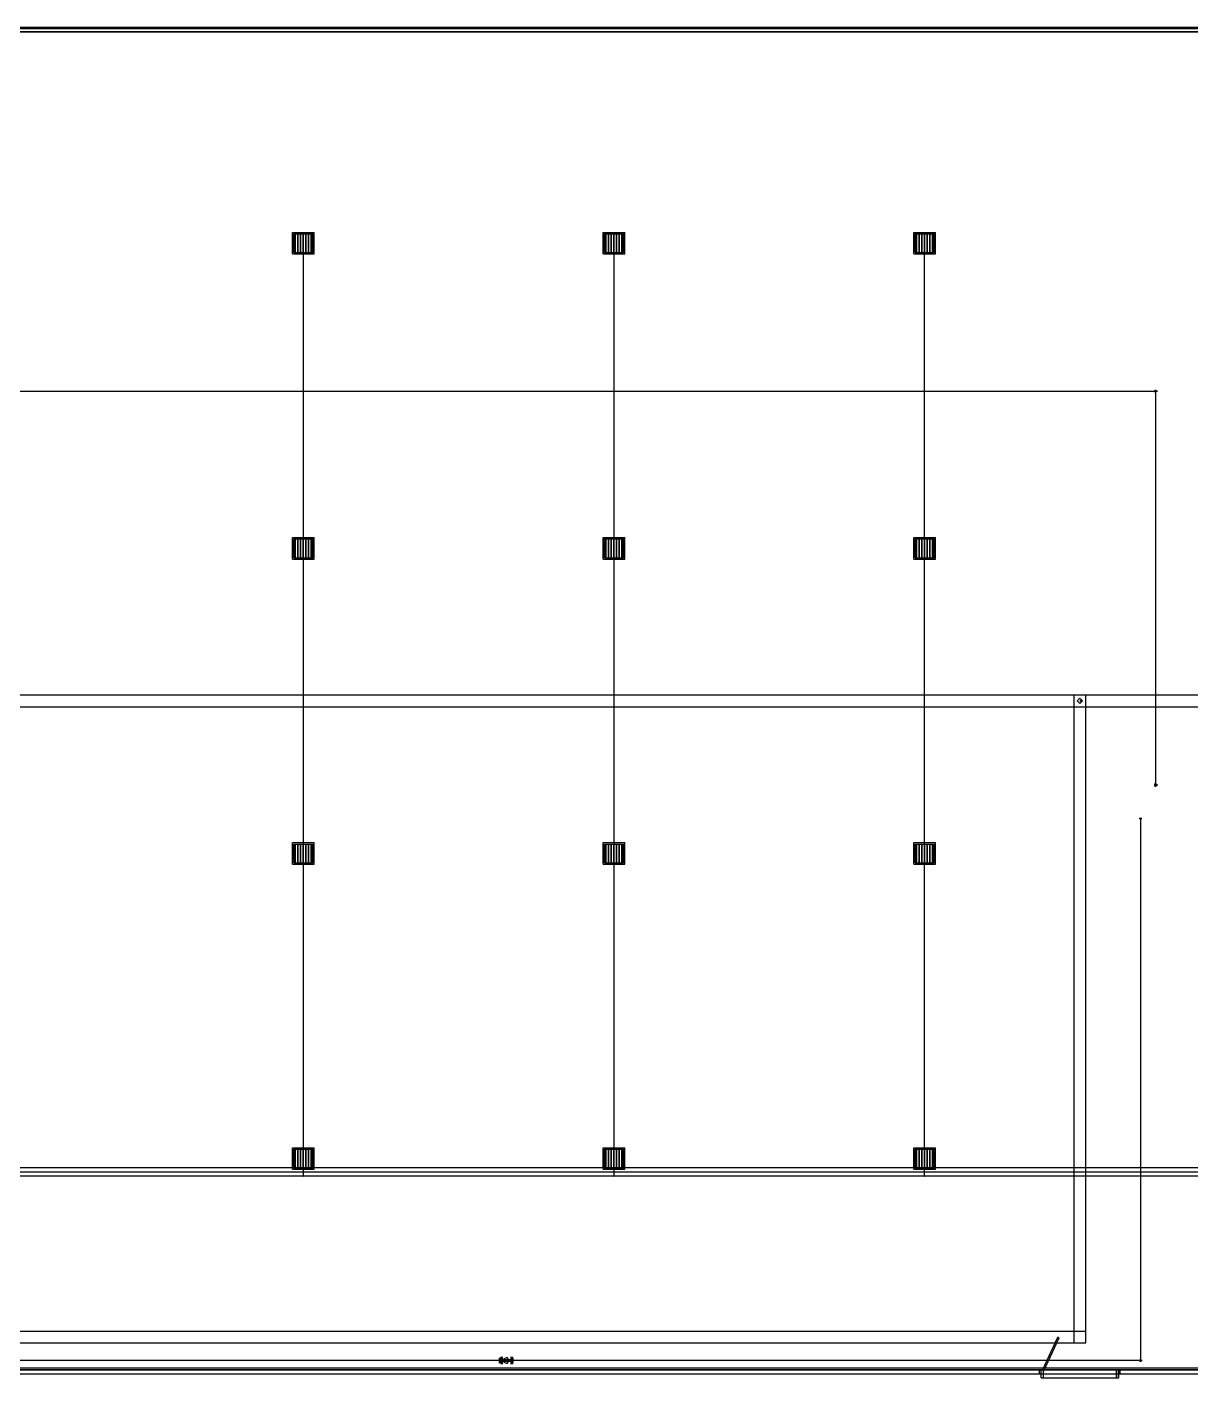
# Model space of a CAD drawing. Header units: millimetres. Extents: x -367000 to -149000, y -238120 to -197978.
# Drawn here: x -289296 to -254700, y -238120 to -197978 of the extents above; entities that cross this region are included whole.
import ezdxf

# ---------------------------------------------------------------- set-up
doc = ezdxf.new("R2010")
doc.units = ezdxf.units.MM

msp = doc.modelspace()

# ---------------------------------------------------------------- linework, layer by layer
at = {"layer": 'electrical'}
for p, q in [((-281074.56, -204400), (-281090.15, -204400)), ((-281090.15, -204400), (-281082.35, -204400)), ((-281082.35, -204400), (-281074.56, -204400)), ((-281082.35, -232120), (-281082.35, -204400)), ((-271841.62, -204400), (-271857.21, -204400)), ((-271857.21, -204400), (-271849.41, -204400)), ((-271849.41, -204400), (-271841.62, -204400)), ((-271849.41, -232120), (-271849.41, -204400)), ((-262608.68, -204400), (-262624.26, -204400)), ((-262624.26, -204400), (-262616.47, -204400)), ((-262616.47, -204400), (-262608.68, -204400)), ((-262616.47, -232120), (-262616.47, -204400)), ((-181700, -231880), (-334300, -231880)), ((-181700, -232000), (-334300, -232000)), ((-149450, -232120), (-336480, -232120)), ((-181700, -232120), (-334300, -232120)), ((-281074.56, -232120), (-281090.15, -232120)), ((-281090.15, -232120), (-281082.35, -232120)), ((-281082.35, -232120), (-281074.56, -232120)), ((-271841.62, -232120), (-271857.21, -232120)), ((-271857.21, -232120), (-271849.41, -232120)), ((-271849.41, -232120), (-271841.62, -232120)), ((-262608.68, -232120), (-262624.26, -232120)), ((-262624.26, -232120), (-262616.47, -232120)), ((-262616.47, -232120), (-262608.68, -232120)), ((-323400, -237820), (-149450, -237820))]:
    msp.add_line(p, q, dxfattribs=at)
at = {"layer": 'hvac'}
for p, q in [((-334300, -217825), (-181700, -217825)), ((-258175, -237075), (-258175, -217825)), ((-258175, -217825), (-257825, -217825)), ((-257825, -237075), (-257825, -217825)), ((-334300, -218175), (-181700, -218175)), ((-365875, -236725), (-257825, -236725)), ((-257825, -237075), (-257825, -236725)), ((-365875, -237075), (-257825, -237075)), ((-258175, -237075), (-257825, -237075))]:
    msp.add_line(p, q, dxfattribs=at)
at = {"layer": 'interiors'}
for p, q in [((-367000, -198000), (-149000, -198000)), ((-149120, -198120), (-366880, -198120)), ((-366875, -198125), (-149125, -198125)), ((-314680, -197977.5), (-201320, -197977.5)), ((-314680, -198000), (-201320, -198000)), ((-314680, -198022.5), (-201320, -198022.5)), ((-314680, -198120), (-201320, -198120)), ((-259110.39, -237890.49), (-258653.96, -236911.68)), ((-259069.61, -237909.51), (-258613.18, -236930.7)), ((-258613.18, -236930.7), (-258653.96, -236911.68)), ((-367000, -238000), (-259200, -238000)), ((-367000, -238000), (-149000, -238000)), ((-149120, -237880), (-366880, -237880)), ((-259200, -237880), (-366880, -237880)), ((-366875, -237875), (-149125, -237875)), ((-259200, -238000), (-259200, -237880)), ((-259200, -237880), (-256800, -237880)), ((-259200, -238000), (-256800, -238000)), ((-259155, -238120), (-259155, -237880)), ((-259155, -237880), (-259085, -237880)), ((-259150, -238120), (-259150, -237880)), ((-259150, -237880), (-256850, -237880)), ((-259069.61, -237909.51), (-259110.39, -237890.49)), ((-259085, -238120), (-259085, -237880)), ((-256915, -238120), (-256915, -237880)), ((-256915, -237880), (-256845, -237880)), ((-256850, -238120), (-256850, -237880)), ((-256845, -238120), (-256845, -237880)), ((-256800, -238000), (-256800, -237880)), ((-149120, -237880), (-256800, -237880)), ((-256800, -238000), (-149000, -238000)), ((-259155, -238120), (-259085, -238120)), ((-259150, -238120), (-256850, -238120)), ((-256915, -238120), (-256845, -238120))]:
    msp.add_line(p, q, dxfattribs=at)
at = {"layer": 'lighting'}
for p, q in [((-281402.35, -204720), (-281402.35, -204080)), ((-281402.35, -204080), (-280762.35, -204080)), ((-281362.35, -204680), (-281362.35, -204120)), ((-281362.35, -204120), (-280802.35, -204120)), ((-281328.35, -204670), (-281328.35, -204130)), ((-281328.35, -204130), (-281316.35, -204130)), ((-281316.35, -204670), (-281316.35, -204130)), ((-281248.35, -204670), (-281248.35, -204130)), ((-281248.35, -204130), (-281236.35, -204130)), ((-281236.35, -204670), (-281236.35, -204130)), ((-281168.35, -204670), (-281168.35, -204130)), ((-281168.35, -204130), (-281156.35, -204130)), ((-281156.35, -204670), (-281156.35, -204130)), ((-281088.35, -204670), (-281088.35, -204130)), ((-281088.35, -204130), (-281076.35, -204130)), ((-281076.35, -204670), (-281076.35, -204130)), ((-281008.35, -204670), (-281008.35, -204130)), ((-281008.35, -204130), (-280996.35, -204130)), ((-280996.35, -204670), (-280996.35, -204130)), ((-280928.35, -204670), (-280928.35, -204130)), ((-280928.35, -204130), (-280916.35, -204130)), ((-280916.35, -204670), (-280916.35, -204130)), ((-280848.35, -204670), (-280848.35, -204130)), ((-280848.35, -204130), (-280836.35, -204130)), ((-280836.35, -204670), (-280836.35, -204130)), ((-280802.35, -204680), (-280802.35, -204120)), ((-280762.35, -204720), (-280762.35, -204080)), ((-272169.41, -204720), (-272169.41, -204080)), ((-272169.41, -204080), (-271529.41, -204080)), ((-272129.41, -204680), (-272129.41, -204120)), ((-272129.41, -204120), (-271569.41, -204120)), ((-272095.41, -204670), (-272095.41, -204130)), ((-272095.41, -204130), (-272083.41, -204130)), ((-272083.41, -204670), (-272083.41, -204130)), ((-272015.41, -204670), (-272015.41, -204130)), ((-272015.41, -204130), (-272003.41, -204130)), ((-272003.41, -204670), (-272003.41, -204130)), ((-271935.41, -204670), (-271935.41, -204130)), ((-271935.41, -204130), (-271923.41, -204130)), ((-271923.41, -204670), (-271923.41, -204130)), ((-271855.41, -204670), (-271855.41, -204130)), ((-271855.41, -204130), (-271843.41, -204130)), ((-271843.41, -204670), (-271843.41, -204130)), ((-271775.41, -204670), (-271775.41, -204130)), ((-271775.41, -204130), (-271763.41, -204130)), ((-271763.41, -204670), (-271763.41, -204130)), ((-271695.41, -204670), (-271695.41, -204130)), ((-271695.41, -204130), (-271683.41, -204130)), ((-271683.41, -204670), (-271683.41, -204130)), ((-271615.41, -204670), (-271615.41, -204130)), ((-271615.41, -204130), (-271603.41, -204130)), ((-271603.41, -204670), (-271603.41, -204130)), ((-271569.41, -204680), (-271569.41, -204120)), ((-271529.41, -204720), (-271529.41, -204080)), ((-262936.47, -204720), (-262936.47, -204080)), ((-262936.47, -204080), (-262296.47, -204080)), ((-262896.47, -204680), (-262896.47, -204120)), ((-262896.47, -204120), (-262336.47, -204120)), ((-262862.47, -204670), (-262862.47, -204130)), ((-262862.47, -204130), (-262850.47, -204130)), ((-262850.47, -204670), (-262850.47, -204130)), ((-262782.47, -204670), (-262782.47, -204130)), ((-262782.47, -204130), (-262770.47, -204130)), ((-262770.47, -204670), (-262770.47, -204130)), ((-262702.47, -204670), (-262702.47, -204130)), ((-262702.47, -204130), (-262690.47, -204130)), ((-262690.47, -204670), (-262690.47, -204130)), ((-262622.47, -204670), (-262622.47, -204130)), ((-262622.47, -204130), (-262610.47, -204130)), ((-262610.47, -204670), (-262610.47, -204130)), ((-262542.47, -204670), (-262542.47, -204130)), ((-262542.47, -204130), (-262530.47, -204130)), ((-262530.47, -204670), (-262530.47, -204130)), ((-262462.47, -204670), (-262462.47, -204130)), ((-262462.47, -204130), (-262450.47, -204130)), ((-262450.47, -204670), (-262450.47, -204130)), ((-262382.47, -204670), (-262382.47, -204130)), ((-262382.47, -204130), (-262370.47, -204130)), ((-262370.47, -204670), (-262370.47, -204130)), ((-262336.47, -204680), (-262336.47, -204120)), ((-262296.47, -204720), (-262296.47, -204080)), ((-281402.35, -204720), (-280762.35, -204720)), ((-281362.35, -204680), (-280802.35, -204680)), ((-281328.35, -204670), (-281316.35, -204670)), ((-281248.35, -204670), (-281236.35, -204670)), ((-281168.35, -204670), (-281156.35, -204670)), ((-281088.35, -204670), (-281076.35, -204670)), ((-281073.35, -204400), (-281086.85, -204392.21)), ((-281086.85, -204392.21), (-281086.85, -204407.79)), ((-281086.85, -204407.79), (-281073.35, -204400)), ((-281008.35, -204670), (-280996.35, -204670)), ((-280928.35, -204670), (-280916.35, -204670)), ((-280848.35, -204670), (-280836.35, -204670)), ((-272169.41, -204720), (-271529.41, -204720)), ((-272129.41, -204680), (-271569.41, -204680)), ((-272095.41, -204670), (-272083.41, -204670)), ((-272015.41, -204670), (-272003.41, -204670)), ((-271935.41, -204670), (-271923.41, -204670)), ((-271855.41, -204670), (-271843.41, -204670)), ((-271840.41, -204400), (-271853.91, -204392.21)), ((-271853.91, -204392.21), (-271853.91, -204407.79)), ((-271853.91, -204407.79), (-271840.41, -204400)), ((-271775.41, -204670), (-271763.41, -204670)), ((-271695.41, -204670), (-271683.41, -204670)), ((-271615.41, -204670), (-271603.41, -204670)), ((-262936.47, -204720), (-262296.47, -204720)), ((-262896.47, -204680), (-262336.47, -204680)), ((-262862.47, -204670), (-262850.47, -204670)), ((-262782.47, -204670), (-262770.47, -204670)), ((-262702.47, -204670), (-262690.47, -204670)), ((-262622.47, -204670), (-262610.47, -204670)), ((-262607.47, -204400), (-262620.97, -204392.21)), ((-262620.97, -204392.21), (-262620.97, -204407.79)), ((-262620.97, -204407.79), (-262607.47, -204400)), ((-262542.47, -204670), (-262530.47, -204670)), ((-262462.47, -204670), (-262450.47, -204670)), ((-262382.47, -204670), (-262370.47, -204670)), ((-281402.35, -213786.67), (-281402.35, -213146.67)), ((-281402.35, -213146.67), (-280762.35, -213146.67)), ((-280762.35, -213786.67), (-280762.35, -213146.67)), ((-272169.41, -213786.67), (-272169.41, -213146.67)), ((-272169.41, -213146.67), (-271529.41, -213146.67)), ((-271529.41, -213786.67), (-271529.41, -213146.67)), ((-262936.47, -213786.67), (-262936.47, -213146.67)), ((-262936.47, -213146.67), (-262296.47, -213146.67)), ((-262296.47, -213786.67), (-262296.47, -213146.67)), ((-281362.35, -213746.67), (-281362.35, -213186.67)), ((-281362.35, -213186.67), (-280802.35, -213186.67)), ((-281328.35, -213736.67), (-281328.35, -213196.67)), ((-281328.35, -213196.67), (-281316.35, -213196.67)), ((-281316.35, -213736.67), (-281316.35, -213196.67)), ((-281248.35, -213736.67), (-281248.35, -213196.67)), ((-281248.35, -213196.67), (-281236.35, -213196.67)), ((-281236.35, -213736.67), (-281236.35, -213196.67)), ((-281168.35, -213736.67), (-281168.35, -213196.67)), ((-281168.35, -213196.67), (-281156.35, -213196.67)), ((-281156.35, -213736.67), (-281156.35, -213196.67)), ((-281088.35, -213736.67), (-281088.35, -213196.67)), ((-281088.35, -213196.67), (-281076.35, -213196.67)), ((-281073.35, -213466.67), (-281086.85, -213458.87)), ((-281086.85, -213458.87), (-281086.85, -213474.46)), ((-281086.85, -213474.46), (-281073.35, -213466.67)), ((-281076.35, -213736.67), (-281076.35, -213196.67)), ((-281008.35, -213736.67), (-281008.35, -213196.67)), ((-281008.35, -213196.67), (-280996.35, -213196.67)), ((-280996.35, -213736.67), (-280996.35, -213196.67)), ((-280928.35, -213736.67), (-280928.35, -213196.67)), ((-280928.35, -213196.67), (-280916.35, -213196.67)), ((-280916.35, -213736.67), (-280916.35, -213196.67)), ((-280848.35, -213736.67), (-280848.35, -213196.67)), ((-280848.35, -213196.67), (-280836.35, -213196.67)), ((-280836.35, -213736.67), (-280836.35, -213196.67)), ((-280802.35, -213746.67), (-280802.35, -213186.67)), ((-272129.41, -213746.67), (-272129.41, -213186.67)), ((-272129.41, -213186.67), (-271569.41, -213186.67)), ((-272095.41, -213736.67), (-272095.41, -213196.67)), ((-272095.41, -213196.67), (-272083.41, -213196.67)), ((-272083.41, -213736.67), (-272083.41, -213196.67)), ((-272015.41, -213736.67), (-272015.41, -213196.67)), ((-272015.41, -213196.67), (-272003.41, -213196.67)), ((-272003.41, -213736.67), (-272003.41, -213196.67)), ((-271935.41, -213736.67), (-271935.41, -213196.67)), ((-271935.41, -213196.67), (-271923.41, -213196.67)), ((-271923.41, -213736.67), (-271923.41, -213196.67)), ((-271855.41, -213736.67), (-271855.41, -213196.67)), ((-271855.41, -213196.67), (-271843.41, -213196.67)), ((-271840.41, -213466.67), (-271853.91, -213458.87)), ((-271853.91, -213458.87), (-271853.91, -213474.46)), ((-271853.91, -213474.46), (-271840.41, -213466.67)), ((-271843.41, -213736.67), (-271843.41, -213196.67)), ((-271775.41, -213736.67), (-271775.41, -213196.67)), ((-271775.41, -213196.67), (-271763.41, -213196.67)), ((-271763.41, -213736.67), (-271763.41, -213196.67)), ((-271695.41, -213736.67), (-271695.41, -213196.67)), ((-271695.41, -213196.67), (-271683.41, -213196.67)), ((-271683.41, -213736.67), (-271683.41, -213196.67)), ((-271615.41, -213736.67), (-271615.41, -213196.67)), ((-271615.41, -213196.67), (-271603.41, -213196.67)), ((-271603.41, -213736.67), (-271603.41, -213196.67)), ((-271569.41, -213746.67), (-271569.41, -213186.67)), ((-262896.47, -213746.67), (-262896.47, -213186.67)), ((-262896.47, -213186.67), (-262336.47, -213186.67)), ((-262862.47, -213736.67), (-262862.47, -213196.67)), ((-262862.47, -213196.67), (-262850.47, -213196.67)), ((-262850.47, -213736.67), (-262850.47, -213196.67)), ((-262782.47, -213736.67), (-262782.47, -213196.67)), ((-262782.47, -213196.67), (-262770.47, -213196.67)), ((-262770.47, -213736.67), (-262770.47, -213196.67)), ((-262702.47, -213736.67), (-262702.47, -213196.67)), ((-262702.47, -213196.67), (-262690.47, -213196.67)), ((-262690.47, -213736.67), (-262690.47, -213196.67)), ((-262622.47, -213736.67), (-262622.47, -213196.67)), ((-262622.47, -213196.67), (-262610.47, -213196.67)), ((-262607.47, -213466.67), (-262620.97, -213458.87)), ((-262620.97, -213458.87), (-262620.97, -213474.46)), ((-262620.97, -213474.46), (-262607.47, -213466.67)), ((-262610.47, -213736.67), (-262610.47, -213196.67)), ((-262542.47, -213736.67), (-262542.47, -213196.67)), ((-262542.47, -213196.67), (-262530.47, -213196.67)), ((-262530.47, -213736.67), (-262530.47, -213196.67)), ((-262462.47, -213736.67), (-262462.47, -213196.67)), ((-262462.47, -213196.67), (-262450.47, -213196.67)), ((-262450.47, -213736.67), (-262450.47, -213196.67)), ((-262382.47, -213736.67), (-262382.47, -213196.67)), ((-262382.47, -213196.67), (-262370.47, -213196.67)), ((-262370.47, -213736.67), (-262370.47, -213196.67)), ((-262336.47, -213746.67), (-262336.47, -213186.67)), ((-281402.35, -213786.67), (-280762.35, -213786.67)), ((-281362.35, -213746.67), (-280802.35, -213746.67)), ((-281328.35, -213736.67), (-281316.35, -213736.67)), ((-281248.35, -213736.67), (-281236.35, -213736.67)), ((-281168.35, -213736.67), (-281156.35, -213736.67)), ((-281088.35, -213736.67), (-281076.35, -213736.67)), ((-281008.35, -213736.67), (-280996.35, -213736.67)), ((-280928.35, -213736.67), (-280916.35, -213736.67)), ((-280848.35, -213736.67), (-280836.35, -213736.67)), ((-272169.41, -213786.67), (-271529.41, -213786.67)), ((-272129.41, -213746.67), (-271569.41, -213746.67)), ((-272095.41, -213736.67), (-272083.41, -213736.67)), ((-272015.41, -213736.67), (-272003.41, -213736.67)), ((-271935.41, -213736.67), (-271923.41, -213736.67)), ((-271855.41, -213736.67), (-271843.41, -213736.67)), ((-271775.41, -213736.67), (-271763.41, -213736.67)), ((-271695.41, -213736.67), (-271683.41, -213736.67)), ((-271615.41, -213736.67), (-271603.41, -213736.67)), ((-262936.47, -213786.67), (-262296.47, -213786.67)), ((-262896.47, -213746.67), (-262336.47, -213746.67)), ((-262862.47, -213736.67), (-262850.47, -213736.67)), ((-262782.47, -213736.67), (-262770.47, -213736.67)), ((-262702.47, -213736.67), (-262690.47, -213736.67)), ((-262622.47, -213736.67), (-262610.47, -213736.67)), ((-262542.47, -213736.67), (-262530.47, -213736.67)), ((-262462.47, -213736.67), (-262450.47, -213736.67)), ((-262382.47, -213736.67), (-262370.47, -213736.67)), ((-281402.35, -222853.33), (-281402.35, -222213.33)), ((-281402.35, -222213.33), (-280762.35, -222213.33)), ((-281362.35, -222813.33), (-281362.35, -222253.33)), ((-281362.35, -222253.33), (-280802.35, -222253.33)), ((-281328.35, -222803.33), (-281328.35, -222263.33)), ((-281328.35, -222263.33), (-281316.35, -222263.33)), ((-281316.35, -222803.33), (-281316.35, -222263.33)), ((-281248.35, -222803.33), (-281248.35, -222263.33)), ((-281248.35, -222263.33), (-281236.35, -222263.33)), ((-281236.35, -222803.33), (-281236.35, -222263.33)), ((-281168.35, -222803.33), (-281168.35, -222263.33)), ((-281168.35, -222263.33), (-281156.35, -222263.33)), ((-281156.35, -222803.33), (-281156.35, -222263.33)), ((-281088.35, -222803.33), (-281088.35, -222263.33)), ((-281088.35, -222263.33), (-281076.35, -222263.33)), ((-281076.35, -222803.33), (-281076.35, -222263.33)), ((-281008.35, -222803.33), (-281008.35, -222263.33)), ((-281008.35, -222263.33), (-280996.35, -222263.33)), ((-280996.35, -222803.33), (-280996.35, -222263.33)), ((-280928.35, -222803.33), (-280928.35, -222263.33)), ((-280928.35, -222263.33), (-280916.35, -222263.33)), ((-280916.35, -222803.33), (-280916.35, -222263.33)), ((-280848.35, -222803.33), (-280848.35, -222263.33)), ((-280848.35, -222263.33), (-280836.35, -222263.33)), ((-280836.35, -222803.33), (-280836.35, -222263.33)), ((-280802.35, -222813.33), (-280802.35, -222253.33)), ((-280762.35, -222853.33), (-280762.35, -222213.33)), ((-272169.41, -222853.33), (-272169.41, -222213.33)), ((-272169.41, -222213.33), (-271529.41, -222213.33)), ((-272129.41, -222813.33), (-272129.41, -222253.33)), ((-272129.41, -222253.33), (-271569.41, -222253.33)), ((-272095.41, -222803.33), (-272095.41, -222263.33)), ((-272095.41, -222263.33), (-272083.41, -222263.33)), ((-272083.41, -222803.33), (-272083.41, -222263.33)), ((-272015.41, -222803.33), (-272015.41, -222263.33)), ((-272015.41, -222263.33), (-272003.41, -222263.33)), ((-272003.41, -222803.33), (-272003.41, -222263.33)), ((-271935.41, -222803.33), (-271935.41, -222263.33)), ((-271935.41, -222263.33), (-271923.41, -222263.33)), ((-271923.41, -222803.33), (-271923.41, -222263.33)), ((-271855.41, -222803.33), (-271855.41, -222263.33)), ((-271855.41, -222263.33), (-271843.41, -222263.33)), ((-271843.41, -222803.33), (-271843.41, -222263.33)), ((-271775.41, -222803.33), (-271775.41, -222263.33)), ((-271775.41, -222263.33), (-271763.41, -222263.33)), ((-271763.41, -222803.33), (-271763.41, -222263.33)), ((-271695.41, -222803.33), (-271695.41, -222263.33)), ((-271695.41, -222263.33), (-271683.41, -222263.33)), ((-271683.41, -222803.33), (-271683.41, -222263.33)), ((-271615.41, -222803.33), (-271615.41, -222263.33)), ((-271615.41, -222263.33), (-271603.41, -222263.33)), ((-271603.41, -222803.33), (-271603.41, -222263.33)), ((-271569.41, -222813.33), (-271569.41, -222253.33)), ((-271529.41, -222853.33), (-271529.41, -222213.33)), ((-262936.47, -222853.33), (-262936.47, -222213.33)), ((-262936.47, -222213.33), (-262296.47, -222213.33)), ((-262896.47, -222813.33), (-262896.47, -222253.33)), ((-262896.47, -222253.33), (-262336.47, -222253.33)), ((-262862.47, -222803.33), (-262862.47, -222263.33)), ((-262862.47, -222263.33), (-262850.47, -222263.33)), ((-262850.47, -222803.33), (-262850.47, -222263.33)), ((-262782.47, -222803.33), (-262782.47, -222263.33)), ((-262782.47, -222263.33), (-262770.47, -222263.33)), ((-262770.47, -222803.33), (-262770.47, -222263.33)), ((-262702.47, -222803.33), (-262702.47, -222263.33)), ((-262702.47, -222263.33), (-262690.47, -222263.33)), ((-262690.47, -222803.33), (-262690.47, -222263.33)), ((-262622.47, -222803.33), (-262622.47, -222263.33)), ((-262622.47, -222263.33), (-262610.47, -222263.33)), ((-262610.47, -222803.33), (-262610.47, -222263.33)), ((-262542.47, -222803.33), (-262542.47, -222263.33)), ((-262542.47, -222263.33), (-262530.47, -222263.33)), ((-262530.47, -222803.33), (-262530.47, -222263.33)), ((-262462.47, -222803.33), (-262462.47, -222263.33)), ((-262462.47, -222263.33), (-262450.47, -222263.33)), ((-262450.47, -222803.33), (-262450.47, -222263.33)), ((-262382.47, -222803.33), (-262382.47, -222263.33)), ((-262382.47, -222263.33), (-262370.47, -222263.33)), ((-262370.47, -222803.33), (-262370.47, -222263.33)), ((-262336.47, -222813.33), (-262336.47, -222253.33)), ((-262296.47, -222853.33), (-262296.47, -222213.33)), ((-281073.35, -222533.33), (-281086.85, -222525.54)), ((-281086.85, -222525.54), (-281086.85, -222541.13)), ((-281086.85, -222541.13), (-281073.35, -222533.33)), ((-271840.41, -222533.33), (-271853.91, -222525.54)), ((-271853.91, -222525.54), (-271853.91, -222541.13)), ((-271853.91, -222541.13), (-271840.41, -222533.33)), ((-262607.47, -222533.33), (-262620.97, -222525.54)), ((-262620.97, -222525.54), (-262620.97, -222541.13)), ((-262620.97, -222541.13), (-262607.47, -222533.33)), ((-281402.35, -222853.33), (-280762.35, -222853.33)), ((-281362.35, -222813.33), (-280802.35, -222813.33)), ((-281328.35, -222803.33), (-281316.35, -222803.33)), ((-281248.35, -222803.33), (-281236.35, -222803.33)), ((-281168.35, -222803.33), (-281156.35, -222803.33)), ((-281088.35, -222803.33), (-281076.35, -222803.33)), ((-281008.35, -222803.33), (-280996.35, -222803.33)), ((-280928.35, -222803.33), (-280916.35, -222803.33)), ((-280848.35, -222803.33), (-280836.35, -222803.33)), ((-272169.41, -222853.33), (-271529.41, -222853.33)), ((-272129.41, -222813.33), (-271569.41, -222813.33)), ((-272095.41, -222803.33), (-272083.41, -222803.33)), ((-272015.41, -222803.33), (-272003.41, -222803.33)), ((-271935.41, -222803.33), (-271923.41, -222803.33)), ((-271855.41, -222803.33), (-271843.41, -222803.33)), ((-271775.41, -222803.33), (-271763.41, -222803.33)), ((-271695.41, -222803.33), (-271683.41, -222803.33)), ((-271615.41, -222803.33), (-271603.41, -222803.33)), ((-262936.47, -222853.33), (-262296.47, -222853.33)), ((-262896.47, -222813.33), (-262336.47, -222813.33)), ((-262862.47, -222803.33), (-262850.47, -222803.33)), ((-262782.47, -222803.33), (-262770.47, -222803.33)), ((-262702.47, -222803.33), (-262690.47, -222803.33)), ((-262622.47, -222803.33), (-262610.47, -222803.33)), ((-262542.47, -222803.33), (-262530.47, -222803.33)), ((-262462.47, -222803.33), (-262450.47, -222803.33)), ((-262382.47, -222803.33), (-262370.47, -222803.33)), ((-281402.35, -231920), (-281402.35, -231280)), ((-281402.35, -231280), (-280762.35, -231280)), ((-281362.35, -231880), (-281362.35, -231320)), ((-281362.35, -231320), (-280802.35, -231320)), ((-281328.35, -231870), (-281328.35, -231330)), ((-281328.35, -231330), (-281316.35, -231330)), ((-281316.35, -231870), (-281316.35, -231330)), ((-281248.35, -231870), (-281248.35, -231330)), ((-281248.35, -231330), (-281236.35, -231330)), ((-281236.35, -231870), (-281236.35, -231330)), ((-281168.35, -231870), (-281168.35, -231330)), ((-281168.35, -231330), (-281156.35, -231330)), ((-281156.35, -231870), (-281156.35, -231330)), ((-281088.35, -231870), (-281088.35, -231330)), ((-281088.35, -231330), (-281076.35, -231330)), ((-281073.35, -231600), (-281086.85, -231592.21)), ((-281086.85, -231592.21), (-281086.85, -231607.79)), ((-281086.85, -231607.79), (-281073.35, -231600)), ((-281076.35, -231870), (-281076.35, -231330)), ((-281008.35, -231870), (-281008.35, -231330)), ((-281008.35, -231330), (-280996.35, -231330)), ((-280996.35, -231870), (-280996.35, -231330)), ((-280928.35, -231870), (-280928.35, -231330)), ((-280928.35, -231330), (-280916.35, -231330)), ((-280916.35, -231870), (-280916.35, -231330)), ((-280848.35, -231870), (-280848.35, -231330)), ((-280848.35, -231330), (-280836.35, -231330)), ((-280836.35, -231870), (-280836.35, -231330)), ((-280802.35, -231880), (-280802.35, -231320)), ((-280762.35, -231920), (-280762.35, -231280)), ((-272169.41, -231920), (-272169.41, -231280)), ((-272169.41, -231280), (-271529.41, -231280)), ((-272129.41, -231880), (-272129.41, -231320)), ((-272129.41, -231320), (-271569.41, -231320)), ((-272095.41, -231870), (-272095.41, -231330)), ((-272095.41, -231330), (-272083.41, -231330)), ((-272083.41, -231870), (-272083.41, -231330)), ((-272015.41, -231870), (-272015.41, -231330)), ((-272015.41, -231330), (-272003.41, -231330)), ((-272003.41, -231870), (-272003.41, -231330)), ((-271935.41, -231870), (-271935.41, -231330)), ((-271935.41, -231330), (-271923.41, -231330)), ((-271923.41, -231870), (-271923.41, -231330)), ((-271855.41, -231870), (-271855.41, -231330)), ((-271855.41, -231330), (-271843.41, -231330)), ((-271840.41, -231600), (-271853.91, -231592.21)), ((-271853.91, -231592.21), (-271853.91, -231607.79)), ((-271853.91, -231607.79), (-271840.41, -231600)), ((-271843.41, -231870), (-271843.41, -231330)), ((-271775.41, -231870), (-271775.41, -231330)), ((-271775.41, -231330), (-271763.41, -231330)), ((-271763.41, -231870), (-271763.41, -231330)), ((-271695.41, -231870), (-271695.41, -231330)), ((-271695.41, -231330), (-271683.41, -231330)), ((-271683.41, -231870), (-271683.41, -231330)), ((-271615.41, -231870), (-271615.41, -231330)), ((-271615.41, -231330), (-271603.41, -231330)), ((-271603.41, -231870), (-271603.41, -231330)), ((-271569.41, -231880), (-271569.41, -231320)), ((-271529.41, -231920), (-271529.41, -231280)), ((-262936.47, -231920), (-262936.47, -231280)), ((-262936.47, -231280), (-262296.47, -231280)), ((-262896.47, -231880), (-262896.47, -231320)), ((-262896.47, -231320), (-262336.47, -231320)), ((-262862.47, -231870), (-262862.47, -231330)), ((-262862.47, -231330), (-262850.47, -231330)), ((-262850.47, -231870), (-262850.47, -231330)), ((-262782.47, -231870), (-262782.47, -231330)), ((-262782.47, -231330), (-262770.47, -231330)), ((-262770.47, -231870), (-262770.47, -231330)), ((-262702.47, -231870), (-262702.47, -231330)), ((-262702.47, -231330), (-262690.47, -231330)), ((-262690.47, -231870), (-262690.47, -231330)), ((-262622.47, -231870), (-262622.47, -231330)), ((-262622.47, -231330), (-262610.47, -231330)), ((-262607.47, -231600), (-262620.97, -231592.21)), ((-262620.97, -231592.21), (-262620.97, -231607.79)), ((-262620.97, -231607.79), (-262607.47, -231600)), ((-262610.47, -231870), (-262610.47, -231330)), ((-262542.47, -231870), (-262542.47, -231330)), ((-262542.47, -231330), (-262530.47, -231330)), ((-262530.47, -231870), (-262530.47, -231330)), ((-262462.47, -231870), (-262462.47, -231330)), ((-262462.47, -231330), (-262450.47, -231330)), ((-262450.47, -231870), (-262450.47, -231330)), ((-262382.47, -231870), (-262382.47, -231330)), ((-262382.47, -231330), (-262370.47, -231330)), ((-262370.47, -231870), (-262370.47, -231330)), ((-262336.47, -231880), (-262336.47, -231320)), ((-262296.47, -231920), (-262296.47, -231280)), ((-281402.35, -231920), (-280762.35, -231920)), ((-281362.35, -231880), (-280802.35, -231880)), ((-281328.35, -231870), (-281316.35, -231870)), ((-281248.35, -231870), (-281236.35, -231870)), ((-281168.35, -231870), (-281156.35, -231870)), ((-281088.35, -231870), (-281076.35, -231870)), ((-281008.35, -231870), (-280996.35, -231870)), ((-280928.35, -231870), (-280916.35, -231870)), ((-280848.35, -231870), (-280836.35, -231870)), ((-272169.41, -231920), (-271529.41, -231920)), ((-272129.41, -231880), (-271569.41, -231880)), ((-272095.41, -231870), (-272083.41, -231870)), ((-272015.41, -231870), (-272003.41, -231870)), ((-271935.41, -231870), (-271923.41, -231870)), ((-271855.41, -231870), (-271843.41, -231870)), ((-271775.41, -231870), (-271763.41, -231870)), ((-271695.41, -231870), (-271683.41, -231870)), ((-271615.41, -231870), (-271603.41, -231870)), ((-262936.47, -231920), (-262296.47, -231920)), ((-262896.47, -231880), (-262336.47, -231880)), ((-262862.47, -231870), (-262850.47, -231870)), ((-262782.47, -231870), (-262770.47, -231870)), ((-262702.47, -231870), (-262690.47, -231870)), ((-262622.47, -231870), (-262610.47, -231870)), ((-262542.47, -231870), (-262530.47, -231870)), ((-262462.47, -231870), (-262450.47, -231870)), ((-262382.47, -231870), (-262370.47, -231870))]:
    msp.add_line(p, q, dxfattribs=at)
at = {"layer": 'sensors'}
for p, q in [((-258000, -217920), (-258080, -218000)), ((-257920, -218000), (-258000, -217920)), ((-258080, -218000), (-258000, -218080)), ((-258000, -218080), (-257920, -218000)), ((-258000, -218000), (-257935, -218000)), ((-257935, -218000), (-258000, -218000))]:
    msp.add_line(p, q, dxfattribs=at)
at = {"layer": 'water'}
for p, q in [((-318690, -208800), (-255750, -208800)), ((-255706.7, -208800), (-255793.3, -208800)), ((-255793.3, -208800), (-255750, -208800)), ((-255750, -208843.3), (-255750, -208756.7)), ((-255750, -208756.7), (-255750, -208800)), ((-255750, -208800), (-255750, -208843.3)), ((-255750, -208800), (-255750, -220500)), ((-255750, -208800), (-255706.7, -208800)), ((-255750, -208800), (-255696, -208800)), ((-255696, -208800), (-255750, -208800)), ((-255706.7, -220500), (-255793.3, -220500)), ((-255793.3, -220500), (-255750, -220500)), ((-255700, -220500), (-255775, -220456.7)), ((-255775, -220456.7), (-255775, -220543.3)), ((-255775, -220543.3), (-255700, -220500)), ((-255750, -220500), (-255706.7, -220500)), ((-255750, -220500), (-255696, -220500)), ((-255696, -220500), (-255750, -220500)), ((-256156.7, -221500), (-256243.3, -221500)), ((-256243.3, -221500), (-256200, -221500)), ((-256200, -221500), (-256200, -237600)), ((-256200, -221500), (-256156.7, -221500)), ((-256200, -237600), (-319040, -237600)), ((-275252, -237600), (-275252, -237525)), ((-275252, -237525), (-275252, -237600)), ((-275252, -237600), (-274852, -237600)), ((-275252, -237600), (-275252, -237675)), ((-275252, -237675), (-275252, -237600)), ((-275242, -237625), (-275242, -237575)), ((-275242, -237575), (-274862, -237575)), ((-275242, -237625), (-274862, -237625)), ((-275202, -237535.34), (-275202, -237495.38)), ((-275202, -237495.38), (-275202, -237600)), ((-275202, -237664.66), (-275202, -237535.34)), ((-275202, -237600), (-275177, -237600)), ((-275202, -237600), (-275202, -237704.62)), ((-275177, -237535.34), (-275177, -237495.38)), ((-275177, -237495.38), (-275177, -237600)), ((-275177, -237664.66), (-275177, -237535.34)), ((-275177, -237600), (-275177, -237704.62)), ((-275024.19, -237514.4), (-275124.81, -237547.1)), ((-275124.81, -237547.1), (-275124.81, -237652.9)), ((-274962, -237600), (-275024.19, -237514.4)), ((-275024.19, -237685.6), (-274962, -237600)), ((-274902, -237535.34), (-274902, -237495.38)), ((-274902, -237495.38), (-274902, -237600)), ((-274902, -237664.66), (-274902, -237535.34)), ((-274902, -237600), (-274877, -237600)), ((-274902, -237600), (-274902, -237704.62)), ((-274877, -237535.34), (-274877, -237495.38)), ((-274877, -237495.38), (-274877, -237600)), ((-274877, -237664.66), (-274877, -237535.34)), ((-274877, -237600), (-274877, -237704.62)), ((-274862, -237625), (-274862, -237575)), ((-274852, -237600), (-274852, -237525)), ((-274852, -237525), (-274852, -237600)), ((-274852, -237600), (-274852, -237675)), ((-274852, -237675), (-274852, -237600)), ((-256156.7, -237600), (-256243.3, -237600)), ((-256243.3, -237600), (-256200, -237600)), ((-256200, -237643.3), (-256200, -237556.7)), ((-256200, -237556.7), (-256200, -237600)), ((-256200, -237600), (-256156.7, -237600)), ((-256200, -237600), (-256200, -237643.3)), ((-256200, -237600), (-256146, -237600)), ((-256146, -237600), (-256200, -237600)), ((-275202, -237704.62), (-275202, -237664.66)), ((-275177, -237704.62), (-275177, -237664.66)), ((-275124.81, -237652.9), (-275024.19, -237685.6)), ((-274902, -237704.62), (-274902, -237664.66)), ((-274877, -237704.62), (-274877, -237664.66))]:
    msp.add_line(p, q, dxfattribs=at)

doc.saveas('drawing.dxf')
